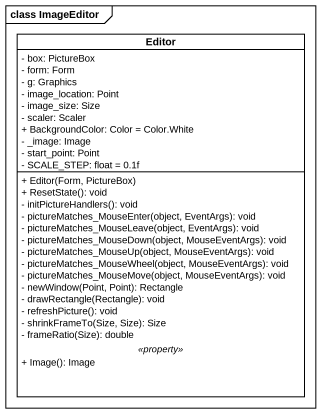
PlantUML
@startuml
mainframe class ImageEditor
hide circle
hide empty members
skinparam classAttributeIconSize 0
class Editor {
  - box: PictureBox
  - form: Form
  - g: Graphics
  - image_location: Point
  - image_size: Size
  - scaler: Scaler
  + BackgroundColor: Color = Color.White
  - _image: Image
  - start_point: Point
  - SCALE_STEP: float = 0.1f
  --
  + Editor(Form, PictureBox)
  + ResetState(): void
  - initPictureHandlers(): void
  - pictureMatches_MouseEnter(object, EventArgs): void
  - pictureMatches_MouseLeave(object, EventArgs): void
  - pictureMatches_MouseDown(object, MouseEventArgs): void
  - pictureMatches_MouseUp(object, MouseEventArgs): void
  - pictureMatches_MouseWheel(object, MouseEventArgs): void
  - pictureMatches_MouseMove(object, MouseEventArgs): void
  - newWindow(Point, Point): Rectangle
  - drawRectangle(Rectangle): void
  - refreshPicture(): void
  - shrinkFrameTo(Size, Size): Size
  - frameRatio(Size): double
  .. <<property>> ..
  + Image(): Image
}
@enduml
